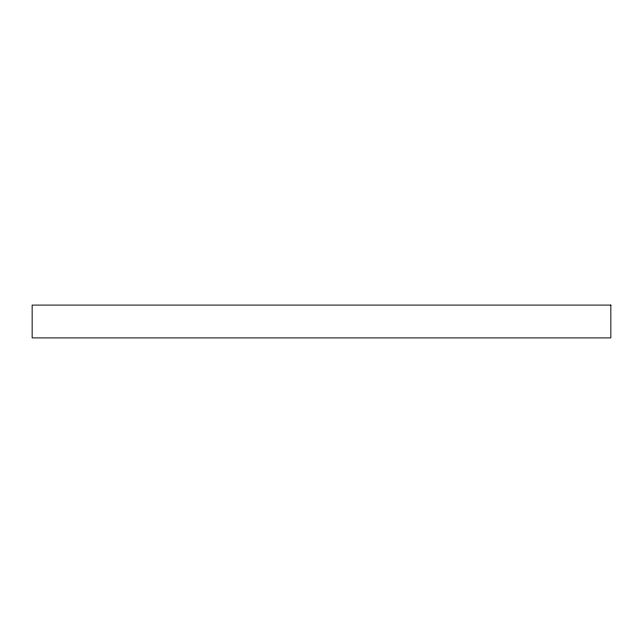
<?xml version="1.0" encoding="UTF-8"?>
<svg xmlns="http://www.w3.org/2000/svg" width="643" height="643" viewBox="0 0 643 643"><rect width="100%" height="100%" fill="white"/><g stroke="black" fill="none" stroke-linecap="round" stroke-linejoin="round"><path stroke-width="0.96" d="M610.85 305.095L32.15 305.095L32.15 337.905L610.85 337.905L610.85 305.095"/></g></svg>
